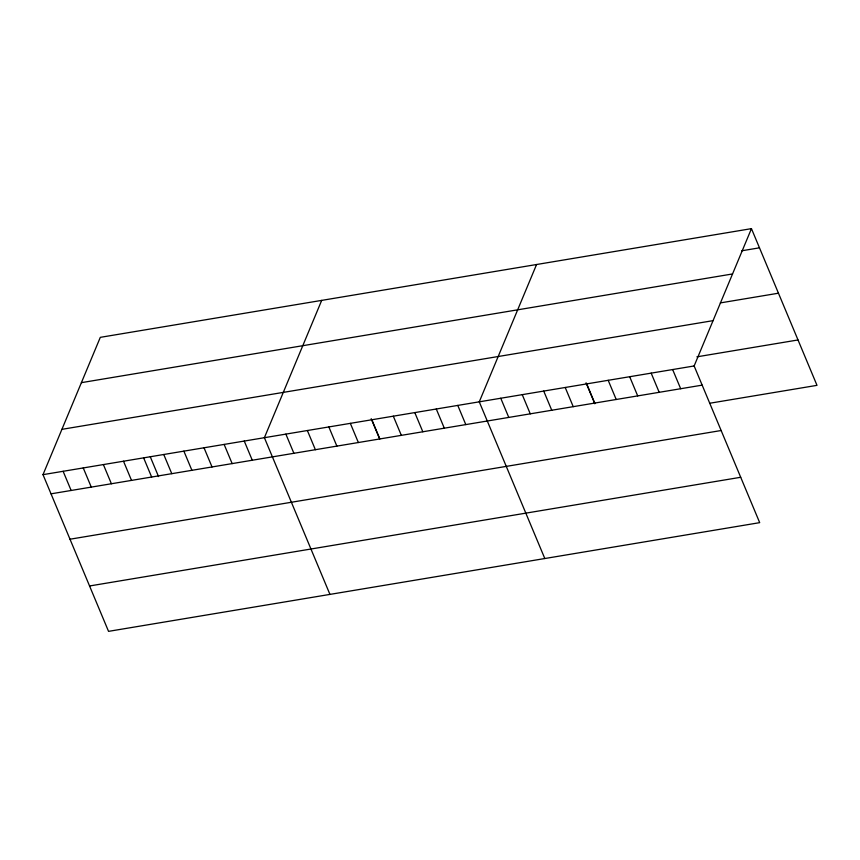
<?xml version="1.0" encoding="UTF-8"?>
<svg xmlns="http://www.w3.org/2000/svg" width="860" height="860" viewBox="0 0 860 860"><rect width="100%" height="100%" fill="white"/><g stroke="black" fill="none" stroke-linecap="round" stroke-linejoin="round"><path stroke-width="1.29" d="M751.457 228.642L694.138 365.962L759.692 522.654L108.543 631.358L43 474.656L100.308 337.346L751.457 228.642L817 385.344L709.564 403.275M321.694 300.387L264.385 437.697L329.939 594.4M536.575 264.514L479.267 401.835L544.81 558.527M741.782 250.776L759.477 247.82M81.399 382.657L732.537 273.953M720.314 302.913L778.461 293.206M61.909 429.344L713.058 320.651M696.901 356.835L798.015 339.958M43 474.656L694.138 365.962M51.02 493.833L702.168 385.14M70.004 539.22L721.153 430.516M89.569 585.972L740.707 477.279M672.649 369.553L680.679 388.731M651.17 373.132L659.19 392.31M629.681 376.723L637.701 395.901M608.192 380.313L616.212 399.491M586.703 383.893L594.722 403.071M586.058 382.808L594.819 403.759M565.213 387.484L573.233 406.662M543.724 391.074L551.755 410.252M522.246 394.654L530.265 413.832M500.756 398.244L508.776 417.423M457.778 405.415L465.798 424.593M436.289 409.005L444.308 428.183M414.8 412.596L422.83 431.774M393.31 416.175L401.34 435.353M371.832 419.766L379.851 438.944M371.187 418.68L379.454 438.46M350.342 423.356L358.362 442.535M328.853 426.936L336.873 446.114M307.364 430.527L315.383 449.705M285.875 434.117L293.894 453.295M244.261 441.062L252.281 460.24M224.137 444.426L232.157 463.604M204.013 447.781L212.033 466.958M183.879 451.145L191.909 470.323M163.755 454.499L171.785 473.677M150.285 456.8L158.552 476.58M143.631 457.864L151.65 477.042M123.507 461.218L131.526 480.396M103.383 464.583L111.402 483.761M83.248 467.937L91.278 487.115M63.124 471.301L71.144 490.479"/></g></svg>
